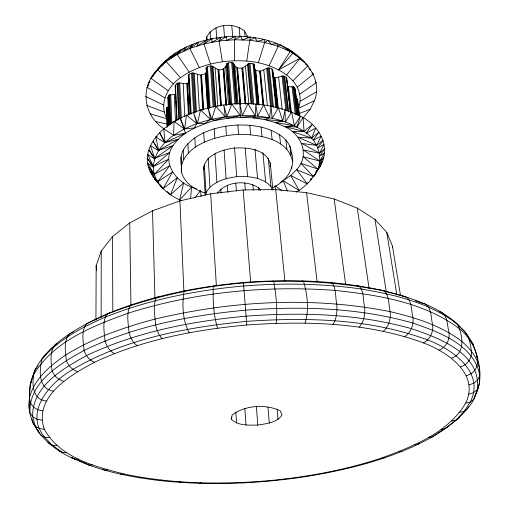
<?xml version="1.0" encoding="UTF-8"?>
<svg xmlns="http://www.w3.org/2000/svg" width="509" height="509" viewBox="0 0 509 509"><rect width="100%" height="100%" fill="white"/><g stroke="black" fill="none" stroke-linecap="round" stroke-linejoin="round"><path stroke-width="0.76" d="M101.132 317.673L101.246 251.064L112.476 236.59L129.738 222.923L152.515 210.79L179.919 200.877L210.656 193.783L243.162 189.94L275.713 189.577L306.577 192.676L334.197 199L357.299 208.105L374.987 219.424L386.751 232.314L392.452 246.121L400.5 295.462M95.927 320.269L96.169 265.666L101.246 251.064M392.426 247.686L392.452 246.121M475.775 393.68C473.612 403.281 465.5 410.801 458.953 417.806C450.65 424.907 441.85 431.346 432.415 436.862C393.514 458.469 349.728 469.387 306.113 476.57C257.567 483.932 208.079 485.777 159.222 480.521C129.216 476.761 98.803 471.124 71.546 457.515L76.579 459.614M310.776 178.634L310.751 179.887L311.54 178.64M474.076 397.771C484.244 381.375 479.357 360.709 472.912 343.88C455.434 311.712 417.399 299.241 384.047 290.881L380.764 290.098C335.73 280.287 289.258 279.002 243.423 282.508L246.782 324.984C305.941 320.918 367.218 322.21 423.469 342.907C447.029 351.725 480.241 373.873 465.576 403.287C447.844 433.038 413.149 446.228 382.246 457.788C343.887 470.551 303.835 477.665 263.617 481.126C217.197 484.683 170.108 483.665 124.425 474.089C95.075 466.537 59.89 457.865 44.27 429.132C33.187 396.6 70.719 374.891 94.432 362.306C142.119 339.853 194.61 329.845 246.782 324.984M206.699 40.682L206.819 36.871C213.589 23.637 233.854 21.811 244.6 31.151L247.298 36.075L247.438 37.628M181.567 200.781C169.751 195.679 158.394 187.045 154.291 174.364C150.13 158.547 161.296 143.926 173.614 135.343L174.078 121.435C212.062 100.368 261.002 96.984 300.412 116.135C322.261 126.741 333.3 152.197 316.044 172.227L317.527 169.688C312.984 179.238 305.076 186.86 296.079 192.249M208.696 108.054L206.177 67.773C210.077 63.6 214.512 67.481 218.011 69.708C222.471 70.656 225.945 67.812 226.855 63.606C228.726 62.512 231.417 62.314 233.415 63.173L234.929 65.941L237.627 68.079L242.774 68.053L248.996 63.377L252.992 63.771L254.341 64.567L258.171 104.727M254.487 69.129L254.424 65.19M297.51 100.795L297.339 99.026L295.875 98.472M29.573 395.614C29.102 353.074 73.531 328.916 107.17 313.983L110.383 312.66C152.745 295.481 198.026 286.637 243.423 282.508M479.739 373.721C480.254 360.684 471.219 349.645 461.917 341.488C441.068 325.442 415.439 317.61 390.174 311.654C312.52 296.2 231.627 300.762 154.882 319.124C123.763 327.363 92.918 337.995 65.489 355.161C50.086 365.697 34.243 378.791 29.541 397.72C24.941 426.898 50.62 448.817 74.766 459.239L78.609 459.188M31.138 382.743L31.24 380.509M479.567 376.813C480.464 384.944 476.239 391.726 473.784 399.241L470.214 402.078L464.214 411.304L455.765 420.23L445.082 428.775L441.22 429.361M247.177 37.596L247.298 36.075M190.57 198.733L191.556 187.102C175.319 181.439 161.569 161.767 173.047 145.663C184.869 128.02 206.629 123.585 225.245 116.765C251.955 113.819 281.191 115.995 304.058 131.405C319.207 140.777 325.296 162.206 313.569 176.674L296.626 169.656L290.722 175.541L280.644 182.228M150.206 113.831L166.946 118.794C158.566 104.04 167.722 86.498 180.453 77.673C199.515 64.109 223.693 59.464 246.738 61.093L250.237 37.144L242.259 40.001L240.891 36.292C210.37 35.764 176.96 44.684 157.37 69.625C139.835 87.103 143.22 114.881 163.554 128.516M205.782 194.871L206.018 192.707L204.325 164.216M291.377 153.998C291.263 138.359 274.287 130.298 261.104 127.072C241.991 123.025 221.663 124.877 203.74 132.728C195.621 136.756 187.891 142.1 183.234 150.072C179.505 157.096 181.624 164.992 181.598 172.532C184.684 183.539 195.431 189.952 205.681 193.255M276.171 323.285C277.596 309.364 276.171 295.137 273.702 281.426L272.983 280.847M272.735 187.579C286.351 181.369 296.225 167.919 291.562 152.535M231.5 419.378L232.155 414.886C245.402 405.234 265.443 403.866 280.198 410.763L282.024 415.045C276.756 422.928 266.309 423.552 257.802 425.104C248.895 425.091 238.46 426.046 231.5 419.378L231.347 417.011M286.682 78.933L286.783 78.322C283.577 72.488 277.271 80.015 273.04 76.751M269.961 166.398L270.362 164.21C266.417 148.501 246.044 147.018 232.645 148.265C221.218 150.149 206.539 154.685 203.606 167.474L203.937 169.637M246.738 61.093C270.654 62.531 307.735 78.138 298.719 108.232L314.498 100.661C322.591 80.021 306.736 60.756 290.2 50.245C275.541 40.924 258.069 37.157 240.891 36.292L234.566 39.747L219.061 40.994L203.975 43.939L189.825 48.476L177.087 54.425L166.157 61.557L157.37 69.625L173.384 83.953M201.952 110.103L200.527 109.906L197.511 123.363L193.471 112.483L196.748 123.592L194.393 127.956L184.303 128.942L173.614 135.343L163.771 128.828C153.985 137.303 145.988 149.436 147.464 162.905C149.067 173.289 156.231 181.255 163.071 188.712L177.272 177.8L170.477 194.813L167.124 191.479M190.372 113.634L188.527 75.065C192.058 70.719 196.576 74.645 200.711 75.135C203.148 74.651 206.743 74.015 206.463 70.745M167.175 127.301L166.449 108.372L167.175 107.335L168.021 107.062L168.733 125.214M258.362 62.779L264.648 42.463L264.05 39.543L257.306 41.363L254.888 37.571L249.938 40.249L234.566 39.747L234.611 60.73M307.97 182.572L307.258 183.87L296.626 169.656C310.439 155.067 301.175 133.784 284.461 126.537L296.97 127.008L300.412 116.135L294.355 125.666L284.461 126.537L275.165 122.504L264.527 119.551L252.897 117.808L240.662 117.344L228.267 118.177L216.14 120.289L210.548 119.475L196.748 123.592L184.303 128.942L174.078 121.435L163.771 128.828L164.986 142.545L178.315 139.199L158.655 150.308L153.094 141.254L158.439 150.759L150.403 145.517L154.749 158.363L169.815 152.395L153.304 166.462L147.54 158.611L153.413 167.346L147.464 162.905L154.291 174.364L169.605 165.8L157.605 181.84L149.837 171.209L154.755 175.408L148.66 167.079L154.291 174.364L168.676 159.177L153.304 166.462L147.623 154.259L154.628 159.043L149.003 149.913L154.749 158.363L173.047 145.663L158.655 150.308L155.818 136.946L157.319 136.507M305.101 323.088C309.217 309.695 307.449 294.571 303.523 281.388L302.091 280.815M181.598 172.532C179.645 161.951 187.191 152.815 195.348 147.139C208.2 138.83 223.451 135.184 238.594 134.37C258.235 134.331 288.075 138.295 292.586 161.697M234.566 39.747L235.712 36.413L226.817 40.37L226.537 36.635L219.061 40.994L222.388 61.71M314.467 174.269L313.569 176.674L300.819 163.319L317.832 169.02L320.39 165.673L315.904 171.959M272.512 70.675L272.538 69.459C268.485 65.591 264.502 70.178 260.462 71.152C258.018 70.999 254.366 70.84 254.341 67.551M168.275 98.625L167.811 97.524L168.975 95.145L175.675 94.235M269.108 65.718L278.207 46.306L279.95 44.69L300.164 58.166L286.643 74.868M459.538 416.578L458.953 417.806L455.765 420.23L451.604 421.007M468.547 406.755L467.618 408.676L464.214 411.304L459.799 412.284M176.699 120.385L175.172 85.786C177.838 79.404 185.48 86.543 189.284 81.962M302.238 117.751L303.733 117.28L310.166 109.238L314.498 100.661M219.061 40.994L221.001 37.392L211.515 42.47L212.31 38.589L203.975 43.939L210.484 64M332.962 324.392C336.856 318.399 337.295 310.904 336.761 303.962C335.183 297.078 336.468 289.042 332.237 283.004L330.125 282.393M291.67 112.012L285.333 122.084L285.059 109.855L282.743 121.059L275.165 122.504L294.355 125.666L291.67 112.012L290.162 112.075M164.871 97.855L147.018 87.376L149.061 84.15M278.627 69.797L290.162 51.606L287.808 48.749L292.86 53.14L278.627 69.797L300.164 58.166L296.69 55.411L304.07 61.964L290.2 50.245L292.86 53.14M43.036 358.304L45.116 355.123L46.364 354.506M296.97 127.008L303.065 117.662L304.058 131.405L292.115 131.5L311.591 138.06L319.016 132.009L313.188 140.312L321.122 136.126L316.776 145.389L301.716 143.449L319.537 153.152L324.787 148.704L319.658 156.047L324.297 153.018L319.868 161.105L303.135 156.715L317.832 169.02L322.089 161.499L319.073 164.203L323.807 157.281L319.868 161.105L303.459 150.021L319.537 153.152L323.998 144.48L317.705 147.992L323.202 140.198L316.776 145.389L297.918 137.201L311.591 138.06L315.656 128.23L306.163 133.269L312.259 124.412L304.058 131.405L284.461 126.537M242.284 482.965L242.615 482.468M203.975 43.939L206.635 40.046L196.888 46.211L198.707 42.082L189.825 48.476L199.293 67.519M294.826 90.144L295.182 88.986L293.801 86.778L287.082 86.778M206.018 192.707C211.992 181.745 225.239 178.265 236.742 176.668C248.685 176.031 262.434 177.138 270.973 186.561L272.315 190.01M149.869 81.605L148.972 82.878L149.881 81.701M194.89 197.925L200.622 190.442L201.042 196.544M359.176 327.134C364.12 321.803 365.246 314.078 364.629 307.073C362.866 300.234 364.361 291.778 359.252 286.204L356.516 285.524M168.148 90.755L150.95 78.322L157.44 69.892M189.825 48.476L193.134 44.264L183.437 51.46L186.192 46.981L177.087 54.425L189.176 72.132M217.604 192.994C226.791 180.988 246.534 179.982 258.776 187.834L260.417 190.328M36.285 368.128L34.975 369.763L30.031 385.218L29.096 407.925L29.707 410.171M37.163 367.04L38.041 365.946M177.087 54.425L180.962 49.882L171.603 58.007L175.16 53.101L166.157 61.557L180.453 77.673M166.157 61.557L170.54 56.677L161.747 65.61L165.953 60.221L154.144 73.996L162.18 64.388L157.37 69.625M147.018 87.376L148.011 86.295M150.95 78.322L153.533 75.529M383.264 331.225C388.984 326.574 390.906 318.749 390.174 311.654C388.303 304.827 389.83 296.041 384.047 290.881C292.211 272.557 194.635 280.338 107.17 313.983C101.8 321.675 104.44 332.205 105.019 341.017C106.642 346.101 109.518 350.987 114.353 353.57M292.923 80.746L307.939 65.731L298.522 56.868M214.047 285.772L213.303 286.472C212.73 300.367 213.5 314.772 217.566 328.165M170.477 194.813L183.692 182.852L179.582 199.992L191.556 187.102L196.442 188.903M404.801 336.532C411.062 332.549 413.811 324.742 412.964 317.571C411.043 310.732 412.475 301.71 406.207 296.893L380.764 290.098M297.332 87.236L313.302 74.034L312.291 72.895M419.798 442.995L417.984 444.433L414.784 444.681M423.469 342.907C430.08 339.541 433.598 331.881 432.65 324.64C430.716 317.775 431.988 308.639 425.397 304.058L421.255 303.001M299.763 94.12L316.172 82.808L315.281 81.58M220.963 483.55L221.708 483.041M157.605 181.84L172.513 172.061L163.071 188.712L160.348 185.301M436.404 433.973L432.415 436.862L428.871 437.276M437.702 433.146L443.517 429.431M444.809 428.603L448.041 426.542M249.938 40.249L264.648 42.463L268.052 40.408L271.45 44.391L276.661 43.507L278.207 46.306L290.162 51.606M439.051 350.186C445.859 347.38 450.045 339.955 449.014 332.676C447.093 325.785 448.168 316.623 441.379 312.202L439.165 311.591M300.215 101.189L316.547 91.773M185.486 290.556L184.035 291.377C181.955 304.929 182.553 320.371 189.151 332.74M451.407 358.196C465.964 353.329 462.668 335.107 457.585 324.309C430.092 302.88 395.105 294.813 361.428 289.042C322.42 283.424 282.839 282.934 243.582 285.975C196.309 290.276 149.15 299.419 105.013 317.26C81.917 327.344 58.79 339.458 42.101 358.839C39.117 370.355 37.959 388.793 53.534 391.154M110.383 312.66L86.765 323.527C80.829 330.907 83.361 341.679 84.036 350.453C85.843 355.581 89.285 360.213 94.432 362.306M57.014 343.658L55.608 344.307C49.068 351.261 51.199 362.236 52.071 370.934C54.158 376.056 58.465 380.019 63.886 381.292M158.337 296.747L156.238 297.708C152.649 306.151 155.08 315.93 155.557 324.837C156.772 329.807 158.414 334.909 162.129 338.606M200.527 109.906L210.548 119.475L208.162 108.054L211.769 119.252L215.822 106.196L225.245 116.765L223.814 105.14L226.912 116.631L231.818 104.078L240.324 115.556L240.662 117.344L255.276 115.893L255.817 104.23L257.662 116.198L263.662 104.841L269.579 117.751L264.527 119.551L282.743 121.059L278.398 107.679L272.143 118.393L271.049 106.266L269.579 117.751L252.897 117.808L255.276 115.893L247.953 103.62L242.405 115.6L239.892 103.849L240.324 115.556L228.267 118.177L225.245 116.765L210.548 119.475L204.72 123.585L196.748 123.592L186.459 115.047L184.646 128.796L180.243 118.253L185.499 133.224L164.986 142.545L159.769 132.906L164.814 142.768L155.818 136.946M460.492 366.754C467.383 364.915 472.473 358.069 471.321 350.873C470.297 342.328 468.732 333.452 461.141 328.388M199.903 483.346L201.049 482.837M73.493 331.97L69.517 333.707C63.199 340.839 65.553 351.764 66.329 360.499C68.289 365.64 72.214 369.954 77.553 371.615M133.148 304.178L130.457 305.311C125.863 313.366 128.478 323.552 128.993 332.409C130.419 337.429 132.671 342.481 137.048 345.605M299.069 113.609L310.166 109.238M466.339 375.699C489.232 368.809 471.792 337.658 459.481 328.814C423.959 301.996 378.142 295.08 335.037 290.41C265.469 285.244 194.705 292.16 128.09 313.2C93.071 326.002 53.859 340.896 33.766 374.49C31.895 385.103 32.78 399.909 46.484 401.022M469.037 384.868L473.943 383.175L477.735 379.873L479.828 375.464C473.987 344.447 439.165 332.231 413.022 323.094C358.711 307.614 301.462 306.055 245.453 310.172C190.112 315.357 134.389 326.116 84.036 350.453C60.514 363.521 28.886 381.674 29.923 412.659L32.671 416.655L35.223 426.09L40.631 434.966L44.569 437.18L52.376 445.235L62.524 452.603L66.698 452.692M179.263 482.335L180.816 481.845M468.725 394.106L473.523 392.662L477.232 389.595C481.819 353.494 438.707 337.861 411.488 328.661C357.795 313.569 301.271 312.093 245.955 316.165C191.301 321.274 136.278 331.836 86.46 355.67C63.25 368.484 31.876 386.108 32.671 416.655L36.915 419.282L41.999 420.141M465.576 403.287L470.214 402.078C485.529 372.085 451.858 349.053 427.687 339.974C370.03 318.545 307.118 317.209 246.426 321.376C186.606 327.281 125.341 338.631 72.87 369.419C50.544 382.291 23.452 411.412 44.569 437.18L49.29 437.606M159.222 480.521L161.175 480.063M173.614 135.343L185.499 133.224M142.316 477.474L139.956 477.887L138.951 477.226M124.425 474.089L121.676 474.439L120.512 473.739M174.078 121.435L175.586 121.257M107.698 469.909L104.568 470.176L102.589 469.056M92.358 464.933L88.859 465.105L85.919 463.508M399.171 451.534L402.008 451.426M382.246 457.788L384.702 457.807M56.843 445.483L52.376 445.235L48.648 443.205L47.84 442.041M364.202 463.406L366.276 463.54M44.27 429.132C38.474 429.411 32.252 425.346 32.022 419.2M345.229 468.363L346.909 468.592M42.686 410.731C35.757 410.464 29.471 404.859 29.541 397.72M155.888 121.606L167.499 124.151M325.512 472.632L326.797 472.944M264.648 42.463L278.207 46.306M452.717 320.721L454.041 321.122L460.047 327.268M402.454 295.977L405.342 297.059M415.471 300.838L420.536 302.728M146.732 105.388L164.318 112.082M78.73 460.511L85.2 463.209M305.228 476.195L306.113 476.57M145.631 96.487L163.599 105.039M307.258 183.87L290.722 175.541L299.127 190.43L283.316 180.822L287.381 191.085M62.524 452.603L59.038 450.739L58.28 449.619M311.966 73.283L313.302 74.034M305.406 64.102L307.939 65.731M275.242 185.83L282.024 190.799M284.537 479.033L285.021 479.459M471.353 342.436L472.912 343.88L473.485 346.063M309.014 68.384L310.63 69.905L308.988 68.289M158.083 182.451L154.596 178.945L158.522 182.998L152.229 175.096M39.708 433L38.08 431.327L37.819 429.819M160.061 184.748L162.04 187.038M188.368 75.682L188.661 76.267M476.679 356.612L477.499 358.521M175.172 85.786L175.331 86.377M274.809 186.129L275.706 189.87M386.751 232.314L396.88 295.118M374.987 219.424L386.299 292.077M263.617 481.126L263.687 481.597M357.299 208.105L369.095 288.628M334.197 199L345.56 283.907M206.151 68.41L206.361 69.962M166.449 108.372L166.691 110.192M297.555 99.567L299.521 116.007M297.339 99.026L299.305 115.473M297.485 101.406L297.765 103.747M298.045 106.095L298.325 108.442M298.516 110.001L298.796 112.349M296.741 98.631L298.789 115.874M295.182 88.986L298.274 115.021M295.22 89.571L298.306 115.6M295.971 99.261L296.155 100.827M294.297 87.249L297.606 115.187M306.577 192.676L317.107 281.801M293.801 86.778L297.103 114.729M292.993 86.53L296.283 114.487M292.045 86.549L295.315 114.512M288.476 86.867L291.415 112.502M286.783 78.322L290.62 111.923M286.86 80.492L287.127 82.84M287.305 84.399L287.661 87.523M287.839 89.088L288.196 92.212M288.374 93.771L289.176 100.801M289.354 102.366L289.71 105.49M289.888 107.049L290.245 110.173M286.446 77.782L290.276 111.395M284.658 76.318L288.641 111.541M283.92 75.981L287.89 111.21M282.979 75.911L286.841 110.364M289.939 146.058L290.97 155.27M282.043 76.121L285.88 110.568M291.593 166.723L291.765 168.244M285.905 139.994L286.917 149.258M278.627 77.133L282.132 109.219M275.025 77.603L278.289 108.131M274.599 77.572L277.774 107.316M274.243 77.432L277.494 107.965M272.748 70.057L276.75 107.819M279.568 134.637L280.554 143.945M272.538 69.459L276.622 108.029M272.595 71.457L272.849 73.818M273.098 76.178L273.263 77.75M273.594 80.899L273.848 83.26M274.096 85.614L274.345 87.974M274.593 90.335L274.841 92.695M275.095 95.056L275.344 97.416M275.592 99.777L275.84 102.131M276.094 104.491L276.342 106.852M271.921 69.02L275.993 107.603M269.388 68.015L273.492 107.424M268.478 67.85L272.474 106.476M267.505 67.971L271.482 106.597M266.678 68.359L270.629 106.979M271.182 130.253L272.124 139.6M263.802 69.987L267.359 105.427M275.713 189.577L284.894 281.089M270.203 162.625L272.888 189.723M263.789 105L260.462 71.152L259.603 71.152L262.905 105M260.023 71.203L263.338 105.058M268.198 158.134L270.973 186.561M255.741 70.159L259.043 104.835M261.104 127.072L262.001 136.45M255.384 70.013L258.68 104.695M255.149 69.79L258.445 104.472M262.873 152.681L265.634 181.828M254.341 64.567L258.165 104.911M254.786 72.291L254.933 73.869M255.232 77.024L255.461 79.398M255.753 82.553L255.982 84.92M256.281 88.082L256.504 90.449M256.803 93.605L257.026 95.978M257.325 99.134L257.471 100.712M253.832 64.058L257.643 104.415M252.992 63.771L256.86 104.937M249.983 63.345L253.781 104.6M248.996 63.377L252.699 103.855M248.099 63.682L251.764 104.078M244.6 31.151L245.096 36.61M258.776 187.834L258.992 190.201M247.476 64.21L251.052 103.798M254.939 149.131L257.579 178.373M277.131 409.242L278.054 419.486M245.465 66.304L248.85 104.269M249.804 125.271L250.638 134.675M245.949 104.409L242.774 68.053L241.921 68.225L245.007 103.785M239.147 27.41L239.898 36.012M252.852 184.563L253.336 190.105M242.367 68.193L245.459 103.753M267.969 407.302L269.312 423.094M245.198 148.062L247.609 176.585M237.627 68.079L240.681 104.447M237.2 68.021L240.248 104.39M236.857 67.856L239.898 104.23M231.767 25.45L232.74 37.202M244.765 182.922L245.351 190.035M234.929 65.941L238.059 103.951M233.816 63.733L237.13 104.262M233.415 63.173L236.723 103.715M243.162 189.94L250.695 282.584M237.83 124.953L238.594 134.37M232.651 62.804L236.011 104.141M231.69 62.702L235.018 104.052M256.307 406.176L257.802 425.104M228.522 62.919L231.773 104.269M234.464 147.521L236.742 176.668M227.574 63.141L230.8 104.491M226.855 63.606L230.055 104.949M223.61 25.603L224.52 37.367M235.788 183.195L236.399 191.104M226.511 64.217L229.642 104.765M225.614 66.558L228.528 104.593M226.613 105.121L223.877 68.721L223.133 69.046L225.856 105.446M223.553 68.931L226.282 105.325M225.767 126.149L226.46 135.566M244.816 408.492L246.025 425.085M215.981 27.849L216.777 38.824M227.351 185.333L227.867 192.44M218.876 69.765L221.44 105.369M218.431 69.79L220.989 105.401M224.081 150.079L226.13 178.621M218.011 69.708L220.62 106.107M215.167 68.327L217.827 106.356M212.978 66.507L215.746 106.966M210.083 31.819L210.618 39.645M220.804 188.992L221.071 192.949M212.304 66.068L215.072 106.623M235.794 411.997L236.545 423.036M211.381 65.877L214.124 106.445M210.402 65.979L213.169 107.329M214.213 128.783L214.843 138.194M215.002 153.737L216.885 182.228M206.819 36.871L207.074 40.771M207.443 66.806L210.077 107.367M206.635 67.201L209.301 108.462M206.565 72.329L206.921 77.871M207.074 80.244L207.43 85.786M207.583 88.159L207.939 93.701M208.092 96.08L208.448 101.622M208.55 103.206L208.855 107.953M206.177 67.773L208.773 108.232M205.865 73.073L208.086 107.857M205.661 73.334L207.92 108.901M205.312 73.525L207.519 108.302M210.656 193.783L216.363 285.651M96.169 265.666L96.468 270.368M208.156 157.898L209.963 187.096M203.689 109.779L201.57 75.02L200.711 75.135L202.811 109.893M201.15 75.135L203.263 109.887M203.74 132.728L204.306 142.126M203.517 166.742L205.203 195.303M197.276 74.422L199.401 110.79M194.26 73.188L196.449 111.967M193.395 72.914L195.609 112.495M192.415 72.921L194.603 112.508M191.524 73.207L193.687 112.794M194.839 137.767L195.348 147.139M189.1 74.549L191.206 114.105M188.833 79.429L189.081 84.17M189.373 89.705L189.583 93.656M189.876 99.185L190.124 103.925M190.379 108.672L190.627 113.412M188.527 75.065L190.576 113.819M189.176 113.908L187.586 83.222L186.822 83.495L188.438 114.964M187.242 83.406L188.871 114.875M187.91 143.653L188.381 152.986M183.189 83.508L184.812 116.561M183.234 150.072L183.673 159.368M179.69 82.961L181.357 118.393M178.729 82.878L180.415 119.106M177.8 83.075L179.429 118.514M180.981 156.74L181.401 165.985M177.094 83.508L178.742 119.73M175.459 85.2L177.03 120.601M175.471 89.52L175.853 98.167M175.993 101.31L176.375 109.957M176.515 113.106L176.827 120.181M179.919 200.877L183.908 291.663M174.301 94.515L175.452 121.097M170.706 94.68L171.896 123.617M169.758 94.789L170.935 123.719M168.975 95.145L170.165 124.858M168.524 95.673L169.675 124.597M168.625 107.361L168.746 110.536M169.16 120.856L169.249 123.235M167.811 97.524L168.905 125.335M167.175 107.335L167.913 126.277M167.156 114.665L167.213 116.237M166.615 107.806L167.34 126.741M152.515 210.79L154.952 298.217M129.738 222.923L130.94 305.343M112.476 236.59L112.833 311.966"/></g></svg>
